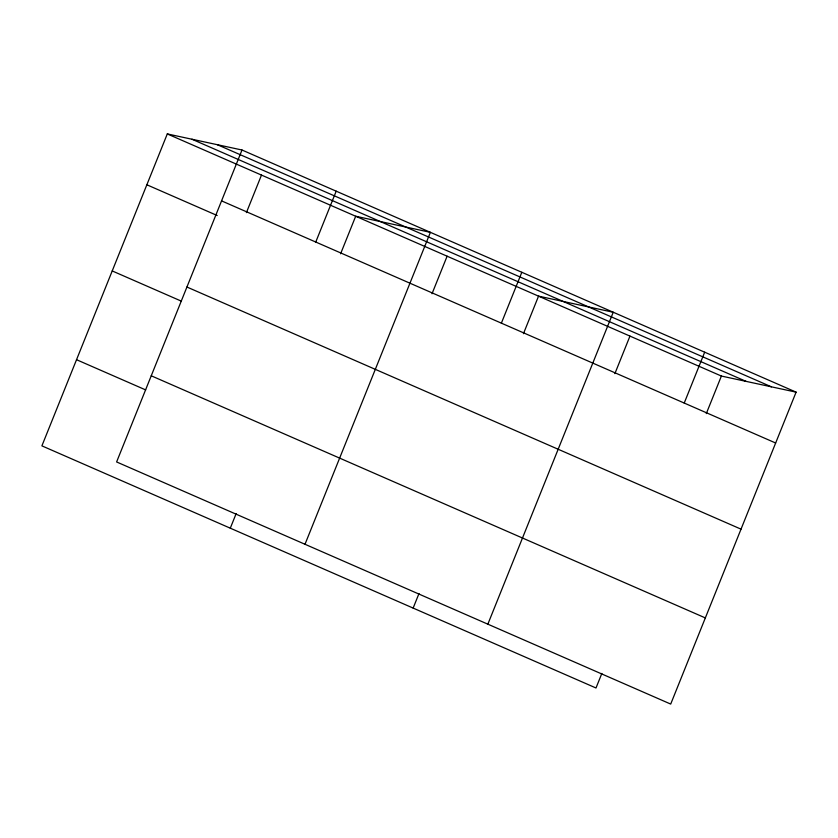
<?xml version="1.0" encoding="UTF-8"?>
<svg xmlns="http://www.w3.org/2000/svg" width="838" height="838" viewBox="0 0 838 838"><rect width="100%" height="100%" fill="white"/><g stroke="black" fill="none" stroke-linecap="round" stroke-linejoin="round"><path stroke-width="1.26" d="M242.004 150.012L116.608 461.948L670.704 704.077L796.1 392.142L242.004 150.012L167.296 133.923L41.9 445.858L595.996 687.988L601.852 673.427M246.403 212.622L261.487 175.09M315.758 242.035L336.206 191.179M230.293 528.181L236.148 513.621M340.595 253.788L355.689 216.246L430.397 232.336L305.001 544.271M432.02 293.74L447.115 256.198M501.375 323.154L521.823 272.287M413.144 608.084L419 593.524M523.446 333.692L538.541 296.149L613.248 312.239L487.852 624.174M614.872 373.643L629.966 336.101M684.227 403.057L704.674 352.19M706.298 413.595L721.392 376.053L796.1 392.142M217.356 144.702L771.442 386.842M191.954 139.234L746.04 381.363M167.296 133.923L721.392 376.053M221.557 200.869L775.653 443.009M146.849 184.779L217.199 215.523M186.926 287.025L741.022 529.155M112.219 270.936L181.375 301.156M151.249 375.791L705.334 617.92M76.53 359.701L145.686 389.921"/></g></svg>
